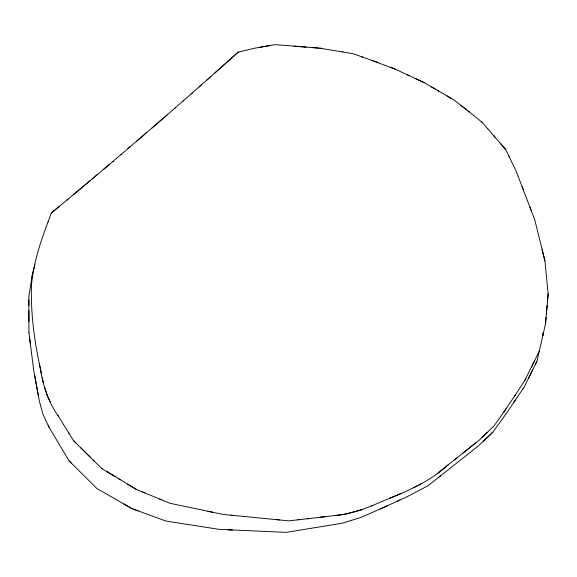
<?xml version="1.0" encoding="UTF-8"?>
<svg xmlns="http://www.w3.org/2000/svg" width="577" height="577" viewBox="0 0 577 577"><rect width="100%" height="100%" fill="white"/><g stroke="black" fill="none" stroke-linecap="round" stroke-linejoin="round"><path stroke-width="0.87" d="M71.231 462.999L69.074 460.85L49.095 427.384L42.972 414.25L39.286 400.806L33.726 370.391L28.915 332.46M543.108 332.965L542.907 335.525L543.116 332.9M535.55 364.094L536.949 361.289L545.51 323.848L547.126 305.529M547.465 301.771L548.128 293.729M545.51 323.848L546.087 317.343M546.39 313.895L548.15 293.981L544.926 260.883L542.106 249.444M31.944 277.241L32.233 275.445M34.872 265.031L32.665 272.733L28.85 296.455L28.864 305.478M47.941 222.232L51.266 213.028L68.115 199.079M48.021 222.03C40.275 242.225 33.69 262.989 31.497 284.598C30.567 312.655 34.216 340.509 40.21 367.866C42.922 385.075 48.252 402.003 58.436 416.32M539.207 351.198L531.403 367.398M524.623 380.697L534.807 360.337M528.373 378.548L532.665 369.922M536.949 361.289L524.089 387.181L506.959 412.577L492.837 432.18L478.304 445.992L428.076 485.697L407.088 496.754L397.503 501.132M514.41 396.334L526.015 378.562M515.578 394.553L503.844 411.985M513.818 402.407L515.355 400.135M522.719 389.208L523.029 388.747M506.368 408.386L494.316 425.552L482.163 437.344M487.01 432.649L479.703 439.724L462.92 453.125M483.223 441.311L492.837 432.18M318.187 48.05L274.998 44.645L254.616 48.208L238.287 52.089L214.709 73.106M238.287 52.089L206.862 80.052M199.022 86.976L210.641 76.712M191.189 93.871L201.359 84.92M192.704 92.536L174.802 108.209M165.866 115.984L175.538 107.567M182.938 101.098L183.753 100.391M167.727 114.369L152.112 127.899M164.568 117.117L136.525 141.307M146.219 132.984L120.968 154.607M127.914 148.686L130.207 146.724M112.421 161.87L121.307 154.319M113.193 161.214L91.404 179.613M103.543 169.386L109.637 164.229M97.672 174.341L73.2 194.846M89.925 180.853L66.708 200.248M59.28 206.407L51.266 213.028M475.773 442.876L454.546 459.79M457.64 457.33L437.806 473.003M438.195 477.706L440.467 475.902M448.596 464.499C431.661 480.187 410.629 489.765 389.497 498.42M413.348 487.774L420.929 483.923M387.91 505.495L361.418 517.28L342.154 523.231L286.199 532.355L219.361 529.397L165.859 521.045L131.96 508.618L96.821 488.445L69.074 460.85M380.171 509.022L399.969 499.999M401.477 493.27L371.581 505.906M371.949 505.762C360.142 510.659 347.635 514.316 334.891 515.549M362.039 509.621L344.116 514.453M259.268 47.393L270.361 45.46M320.12 517.28L341.469 514.771M307.216 518.766L325.659 516.631M297.992 519.812L309.445 518.507M298.785 519.726L288.774 520.851L276.686 519.675M227.893 529.78L232.423 529.974M319.694 48.172L352.908 53.668L362.406 57.029M294.068 46.146L306.127 47.098M312.907 47.639L322.384 48.381M231.153 515.196L279.333 519.935M232.156 515.297L222.722 514.359L207.835 511.229M342.55 51.865L342.94 51.937M212.148 512.131L169.84 503.259L159.67 499.047M361.707 56.784L378.108 62.612M371.898 60.397L395.44 69.29M138.213 510.912L131.96 508.618L123.601 503.822M127.531 484.089L136.251 489.404L144.654 492.852M142.454 491.943L161.445 499.783M390.867 67.177L409.18 75.645M407.463 74.851L422.53 81.855M415.765 78.703L424.052 82.569L435.195 89.031M422.905 82.035L424.052 82.569M431.553 86.918L439.054 91.274M437.164 90.178L451.459 98.516M446.555 95.652L454.049 100.037L466.649 109.839M93.113 460.035L102.006 468.639M101.336 468.236L120.29 479.689M106.435 471.308L114.989 476.479M118.804 478.787L136.251 489.404M460.864 105.331L469.375 111.974M467.673 110.647L482.141 122.302M75.738 442.819L73.582 440.677L68.533 432.541M73.582 440.677L90.762 457.698M80.52 447.543L94.397 461.319M481.283 121.314L487.803 128.83M487.428 128.39L495.535 137.766M493.566 135.487L505.834 149.731L509.275 156.857M500.136 143.103L505.834 149.731M57.931 415.505L63.621 424.643M63.484 424.42L69.305 433.789M50.257 401.924L47.134 395.627L44.674 387.441M509.022 156.345L516.141 171.145L523.627 190.655M48.187 425.437L49.095 427.384M522.077 186.623L531.092 210.23M529.924 207.15L534.821 220.032L544.926 260.883M39.344 363.69L41.32 373.269M42.236 377.697L43.297 382.854M34.49 374.56L38.291 395.346M29.535 337.466L30.242 343.005M28.872 310.7L28.893 321.577M28.857 299.816L28.915 332.547"/></g></svg>
